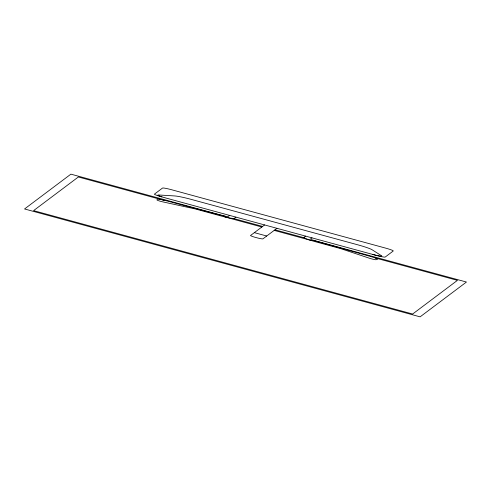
<?xml version="1.0" encoding="UTF-8"?>
<svg xmlns="http://www.w3.org/2000/svg" width="491" height="491" viewBox="0 0 491 491"><rect width="100%" height="100%" fill="white"/><g stroke="black" fill="none" stroke-linecap="round" stroke-linejoin="round"><path stroke-width="0.74" d="M229.61 215.396L228.217 216.445A8.562 0.761 14.9 0 1 219.201 214.776L165.215 200.488A8.562 0.761 14.9 0 0 157.23 199.143L156.973 199.972A4.284 0.381 14.9 0 0 162.914 201.905L195.173 208.927L219.888 215.666A13.699 1.215 14.9 0 0 234.305 218.335L235.925 217.12M264.606 224.939L250.563 235.484A6.42 0.571 14.9 0 0 256.167 237.601A6.42 0.571 14.9 0 0 262.924 238.853L276.967 228.309M305.641 236.134L304.015 237.349A13.699 1.215 14.9 0 0 315.965 241.873L340.68 248.618L369.471 258.241A4.284 0.381 14.9 0 0 376.02 259.721L377.518 259.23A8.562 0.761 14.9 0 0 371.171 256.658L318.027 241.732A8.562 0.761 14.9 0 1 310.558 238.902L311.957 237.853M224.559 216.065L70.894 174.152L24.55 208.963L420.106 316.848L466.45 282.037L313.012 240.191M233.305 218.446L262.605 226.437M274.966 229.813L304.267 237.804M165.037 200.616L78.364 176.981L33.566 210.633L412.636 314.019L457.434 280.367L375.271 257.959M224.847 216.93L261.832 227.02M274.193 230.389L311.177 240.48M254.35 232.642L266.711 236.011M372.743 254.436A8.562 0.761 14.9 0 0 381.538 255.774L372.147 249.784A17.124 1.522 14.9 0 0 357.644 244.782L191.287 199.407A17.124 1.522 14.9 0 0 174.741 195.946L158.648 194.982A8.562 0.761 14.9 0 0 165.381 197.879L376.192 255.375A8.562 0.761 14.9 0 0 385.202 257.045L393.26 250.993A8.562 0.761 14.9 0 0 385.791 248.164L171.531 189.722A8.562 0.761 14.9 0 0 162.521 188.059L154.462 194.111A8.562 0.761 14.9 0 0 161.932 196.934"/></g></svg>
